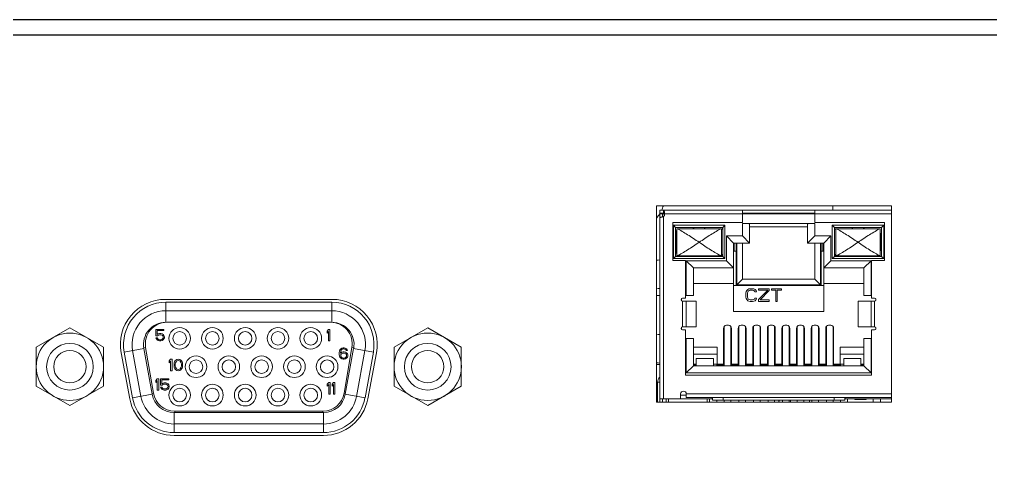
# Model space of a CAD drawing. Header units: millimetres. Extents: x -25459 to 1045457, y -66278 to 462905.
# Drawn here: x 652650.3 to 653123.5, y 34886.5 to 35105.2 of the extents above; entities that cross this region are included whole.
import ezdxf

# ---------------------------------------------------------------- set-up
doc = ezdxf.new("R2010")
doc.units = ezdxf.units.MM

# ---------------------------------------------------------------- blocks, each defined once
blk = doc.blocks.new('SE2600 ОПЕРАТОР PRO')
at = {"lineweight": 0}
for p, q in [((8152.9, 1419.5), (7751.4, 1419.5)), ((7751.4, 1419.5), (7751.4, 1084)), ((8052.6, 1419.5), (8052.6, 1411.8)), ((8152.9, 1084), (8152.9, 1419.5)), ((7756.7, 1411.8), (8152.9, 1411.8)), ((7756.7, 1406.9), (7756.7, 1411.8)), ((7756.7, 1406.9), (7763.2, 1406.9)), ((7756.7, 1405.7), (7761.6, 1405.7)), ((7756.7, 1084), (7756.7, 1405.7)), ((7761.6, 1400.6), (7761.6, 1405.7)), ((7762.5, 1405.7), (8152.9, 1405.7)), ((7762.9, 1406.6), (7762.9, 1406.5)), ((7762.9, 1401), (7762.9, 1089.3)), ((7763.2, 1406.9), (7763.2, 1411.8)), ((7898.2, 1390.7), (7898.2, 1411.8)), ((7898.2, 1406.9), (8021.9, 1406.9)), ((8021.9, 1390.7), (8021.9, 1411.8)), ((7898.2, 1390.7), (7778.8, 1390.7)), ((7778.8, 1390.7), (7778.8, 1325.8)), ((7868.2, 1386.1), (7780, 1386.1)), ((7783.7, 1382.4), (7780, 1386.1)), ((7780, 1386.1), (7780, 1329.3)), ((7783.7, 1382.4), (7864.5, 1382.4)), ((7784.6, 1364.4), (7783.7, 1382.4)), ((7783.7, 1382.4), (7783.7, 1332.9)), ((7786.1, 1380.3), (7862.1, 1380.3)), ((7786.1, 1333.8), (7786.1, 1380.3)), ((7813.3, 1380.3), (7814.3, 1381.5)), ((7814.3, 1380.3), (7814.3, 1381.5)), ((7833.9, 1381.4), (7834.3, 1380.3)), ((7833.9, 1381.4), (7833.9, 1380.3)), ((7864.5, 1382.4), (7862.1, 1377.6)), ((7862.1, 1380.3), (7862.1, 1333.8)), ((7868.2, 1386.1), (7864.5, 1382.4)), ((7864.5, 1332.9), (7864.5, 1382.4)), ((7868.2, 1329.3), (7868.2, 1386.1)), ((8022, 1389.5), (7898.1, 1389.5)), ((7898.1, 1368), (7898.1, 1389.5)), ((7910.3, 1388.4), (7910.3, 1355.7)), ((7910.3, 1383.6), (8009.7, 1383.6)), ((8009.7, 1355.7), (8009.7, 1388.4)), ((8141.2, 1390.7), (8021.9, 1390.7)), ((8022, 1389.5), (8022, 1368)), ((8140, 1386.1), (8051.9, 1386.1)), ((8055.5, 1382.4), (8051.9, 1386.1)), ((8051.9, 1386.1), (8051.9, 1329.3)), ((8055.5, 1382.4), (8136.3, 1382.4)), ((8055.5, 1382.4), (8058, 1377.6)), ((8055.5, 1382.4), (8055.5, 1332.9)), ((8058, 1380.3), (8133.9, 1380.3)), ((8058, 1333.8), (8058, 1380.3)), ((8086.1, 1381.4), (8085.7, 1380.3)), ((8086.1, 1380.3), (8086.1, 1381.4)), ((8106.7, 1380.3), (8105.7, 1381.5)), ((8105.7, 1381.5), (8105.7, 1380.3)), ((8133.9, 1380.3), (8133.9, 1333.8)), ((8135.4, 1364.4), (8136.3, 1382.4)), ((8136.3, 1382.4), (8140, 1386.1)), ((8136.3, 1332.9), (8136.3, 1382.4)), ((8140, 1329.3), (8140, 1386.1)), ((8141.2, 1325.8), (8141.2, 1390.7)), ((7784.6, 1364.4), (7785.9, 1364.4)), ((7784.6, 1350.9), (7784.6, 1364.4)), ((7786.1, 1364.6), (7785.9, 1364.6)), ((7785.9, 1364.6), (7785.9, 1352.4)), ((7870.6, 1368), (7898.1, 1368)), ((7870.6, 1325.6), (7870.6, 1368)), ((7870.6, 1368), (7882.9, 1355.7)), ((7898.1, 1368), (7910.3, 1355.7)), ((8022, 1368), (8009.7, 1355.7)), ((8022, 1368), (8049.4, 1368)), ((8049.4, 1368), (8037.2, 1355.7)), ((8049.4, 1368), (8049.4, 1325.6)), ((8134.1, 1364.6), (8133.9, 1364.6)), ((8134.1, 1350.9), (8134.1, 1364.6)), ((8134.1, 1364.4), (8135.4, 1364.4)), ((8135.4, 1364.4), (8135.4, 1350.9)), ((7784.6, 1350.9), (7783.7, 1332.9)), ((7786.1, 1350.9), (7784.6, 1350.9)), ((7785.9, 1352.4), (7786.1, 1352.4)), ((7785.9, 1351.6), (7785.9, 1350.9)), ((7910.3, 1355.7), (7882.9, 1355.7)), ((7882.9, 1238.6), (7882.9, 1355.7)), ((7884.1, 1342), (7884.1, 1355.7)), ((7887.3, 1355.7), (7887.3, 1284.4)), ((7888.4, 1355.7), (7888.4, 1284.4)), ((7898.2, 1355.7), (7898.2, 1294.2)), ((8037.2, 1355.7), (8009.7, 1355.7)), ((8021.9, 1355.7), (8021.9, 1294.2)), ((8031.6, 1284.4), (8031.6, 1355.7)), ((8032.8, 1284.4), (8032.8, 1355.7)), ((8035.9, 1355.7), (8035.9, 1342)), ((8037.2, 1238.6), (8037.2, 1355.7)), ((8133.9, 1352.4), (8134.1, 1352.4)), ((8135.4, 1350.9), (8133.9, 1350.9)), ((8136.3, 1332.9), (8135.4, 1350.9)), ((7783.7, 1332.9), (7780, 1329.3)), ((7780, 1329.3), (7868.2, 1329.3)), ((7864.5, 1332.9), (7783.7, 1332.9)), ((7862.1, 1333.8), (7786.1, 1333.8)), ((7864.5, 1332.9), (7862.1, 1337.8)), ((7864.5, 1332.9), (7868.2, 1329.3)), ((7882.9, 1342), (7887.3, 1342)), ((8037.2, 1342), (8032.8, 1342)), ((8051.9, 1329.3), (8055.5, 1332.9)), ((8051.9, 1329.3), (8140, 1329.3)), ((8058, 1337.8), (8055.5, 1332.9)), ((8136.3, 1332.9), (8055.5, 1332.9)), ((8133.9, 1333.8), (8058, 1333.8)), ((8136.3, 1332.9), (8140, 1329.3)), ((7778.8, 1325.8), (7800.8, 1325.8)), ((7800.8, 1325.8), (7800.8, 1261.4)), ((7801.9, 1325.6), (7870.6, 1325.6)), ((7801.9, 1266.1), (7801.9, 1325.6)), ((7801.9, 1325.6), (7814.2, 1313.3)), ((7882.9, 1313.3), (7814.2, 1313.3)), ((7814.2, 1313.3), (7814.2, 1266.1)), ((7870.6, 1325.6), (7882.9, 1313.3)), ((8049.4, 1325.6), (8037.2, 1313.3)), ((8105.9, 1313.3), (8037.2, 1313.3)), ((8049.4, 1325.6), (8118.1, 1325.6)), ((8118.1, 1325.6), (8105.9, 1313.3)), ((8105.9, 1266.1), (8105.9, 1313.3)), ((8118.1, 1325.6), (8118.1, 1266.1)), ((8119.2, 1325.8), (8141.2, 1325.8)), ((8119.2, 1261.4), (8119.2, 1325.8)), ((7814.2, 1286.4), (7882.9, 1286.4)), ((7882.9, 1283.2), (8037.2, 1283.2)), ((7887.3, 1284.4), (8032.8, 1284.4)), ((7898.2, 1294.2), (7888.4, 1284.4)), ((7889.6, 1284.4), (7889.6, 1283.2)), ((8021.9, 1294.2), (7898.2, 1294.2)), ((8031.6, 1284.4), (8021.9, 1294.2)), ((8030.4, 1283.2), (8030.4, 1284.4)), ((8037.2, 1286.4), (8105.9, 1286.4)), ((7751.4, 1266.4), (7756.7, 1266.4)), ((7800.8, 1266.1), (7814.2, 1266.1)), ((7904.1, 1270.3), (7904.5, 1272.7)), ((7904.1, 1270.3), (7904.1, 1263.3)), ((7904.5, 1260.9), (7904.1, 1263.3)), ((7904.5, 1272.7), (7905.4, 1274.5)), ((7905.4, 1274.5), (7907.3, 1276.4)), ((7907.3, 1272.2), (7906.8, 1270.3)), ((7906.8, 1263.3), (7906.8, 1270.3)), ((7906.8, 1263.3), (7907.3, 1261.4)), ((7907.3, 1276.4), (7909.1, 1277.4)), ((7908.2, 1273.6), (7907.3, 1272.2)), ((7909.6, 1274.5), (7908.2, 1273.6)), ((7909.1, 1277.4), (7911.4, 1277.8)), ((7911.4, 1275), (7909.6, 1274.5)), ((7915.5, 1277.8), (7911.4, 1277.8)), ((7911.4, 1275), (7915.5, 1275)), ((7915.5, 1277.8), (7917.8, 1277.4)), ((7917.4, 1274.5), (7915.5, 1275)), ((7918.7, 1273.6), (7917.4, 1274.5)), ((7917.8, 1277.4), (7919.7, 1276.4)), ((7919.2, 1272.2), (7918.7, 1273.6)), ((7919.2, 1272.2), (7922, 1272.2)), ((7919.7, 1276.4), (7921.5, 1274.5)), ((7921.5, 1274.5), (7922, 1272.2)), ((7944, 1277.8), (7925.6, 1277.8)), ((7925.6, 1277.8), (7925.6, 1275.5)), ((7925.6, 1275.5), (7941.7, 1275.5)), ((7925.6, 1259.5), (7941.7, 1275.5)), ((7944, 1274.5), (7928.4, 1258.6)), ((7944, 1274.5), (7944, 1277.8)), ((7965.1, 1277.8), (7947.7, 1277.8)), ((7947.7, 1277.8), (7947.7, 1275.5)), ((7947.7, 1275.5), (7955, 1275.5)), ((7955, 1275.5), (7955, 1255.8)), ((7957.8, 1275.5), (7965.1, 1275.5)), ((7957.8, 1255.8), (7957.8, 1275.5)), ((7965.1, 1275.5), (7965.1, 1277.8)), ((8105.9, 1266.1), (8119.2, 1266.1)), ((7196.3, 1259.5), (6911, 1259.5)), ((7195.7, 1254.6), (6911.6, 1254.6)), ((6911.6, 1220.4), (6911.6, 1254.6)), ((7195.7, 1220.4), (7195.7, 1254.6)), ((7794, 1260.6), (7794, 1257.3)), ((7800.8, 1261.4), (7795.8, 1261.4)), ((7795.8, 1256.5), (7819.1, 1256.5)), ((7795.8, 1212.4), (7795.8, 1256.5)), ((7801.8, 1256.5), (7801.8, 1212.4)), ((7819, 1212.4), (7819, 1256.5)), ((7819.1, 1256.5), (7819.1, 1212.4)), ((7905.4, 1259.1), (7904.5, 1260.9)), ((7907.3, 1257.2), (7905.4, 1259.1)), ((7907.3, 1261.4), (7908.2, 1260)), ((7909.1, 1256.3), (7907.3, 1257.2)), ((7908.2, 1260), (7909.6, 1259.1)), ((7911.4, 1255.8), (7909.1, 1256.3)), ((7909.6, 1259.1), (7911.4, 1258.6)), ((7915.5, 1258.6), (7911.4, 1258.6)), ((7911.4, 1255.8), (7915.5, 1255.8)), ((7915.5, 1258.6), (7917.4, 1259.1)), ((7917.8, 1256.3), (7915.5, 1255.8)), ((7917.4, 1259.1), (7918.7, 1260)), ((7919.7, 1257.2), (7917.8, 1256.3)), ((7918.7, 1260), (7919.2, 1261.4)), ((7922, 1261.4), (7919.2, 1261.4)), ((7921.5, 1259.1), (7919.7, 1257.2)), ((7922, 1261.4), (7921.5, 1259.1)), ((7925.6, 1259.5), (7925.6, 1255.8)), ((7925.6, 1255.8), (7944, 1255.8)), ((7944, 1258.6), (7928.4, 1258.6)), ((7944, 1255.8), (7944, 1258.6)), ((7955, 1255.8), (7957.8, 1255.8)), ((8096.1, 1256.5), (8124, 1256.5)), ((8096.1, 1212.4), (8096.1, 1256.5)), ((8096.3, 1256.5), (8096.3, 1212.4)), ((8118.1, 1212.4), (8118.1, 1256.5)), ((8124, 1261.4), (8119.2, 1261.4)), ((8124, 1256.5), (8124, 1212.4)), ((8126.1, 1257.7), (8126.1, 1260.3)), ((6911.6, 1239.9), (7195.7, 1239.9)), ((7882.9, 1238.6), (8037.2, 1238.6)), ((7193.9, 1220.4), (6913.4, 1220.4)), ((7867, 1146.1), (7867, 1213.4)), ((7874.4, 1215.4), (7870.7, 1215.4)), ((7878.2, 1213.4), (7878.2, 1146.1)), ((7891.9, 1146.1), (7891.9, 1213.4)), ((7895.7, 1215.4), (7899.4, 1215.4)), ((7903.2, 1213.4), (7903.2, 1146.1)), ((7916.9, 1146.1), (7916.9, 1213.4)), ((7924.4, 1215.4), (7920.7, 1215.4)), ((7928.2, 1213.4), (7928.2, 1146.1)), ((7941.9, 1146.1), (7941.9, 1213.4)), ((7949.4, 1215.4), (7945.7, 1215.4)), ((7953.2, 1213.4), (7953.2, 1146.1)), ((7966.9, 1146.1), (7966.9, 1213.4)), ((7974.3, 1215.4), (7970.7, 1215.4)), ((7978.1, 1213.4), (7978.1, 1146.1)), ((7991.9, 1146.1), (7991.9, 1213.4)), ((7999.3, 1215.4), (7995.6, 1215.4)), ((8003.1, 1213.4), (8003.1, 1146.1)), ((8016.8, 1146.1), (8016.8, 1213.4)), ((8024.3, 1215.4), (8020.6, 1215.4)), ((8028.1, 1213.4), (8028.1, 1146.1)), ((8041.8, 1146.1), (8041.8, 1213.4)), ((8049.3, 1215.4), (8045.6, 1215.4)), ((8053.1, 1213.4), (8053.1, 1146.1)), ((6690.1, 1177.7), (6747.6, 1210.9)), ((6747.6, 1210.9), (6805.2, 1177.7)), ((6894.7, 1208.1), (6908.6, 1208.1)), ((6894.7, 1197.3), (6894.7, 1208.1)), ((6897.6, 1197.3), (6894.7, 1197.3)), ((6908.6, 1206.1), (6896.8, 1206.1)), ((6896.8, 1206.1), (6896.8, 1199.4)), ((6898.8, 1200.6), (6896.8, 1199.4)), ((6897.6, 1197.3), (6899.2, 1198.6)), ((6900.8, 1201.1), (6898.8, 1200.6)), ((6899.2, 1198.6), (6900.8, 1199)), ((6900.8, 1201.1), (6903.3, 1201.1)), ((6903.3, 1199), (6900.8, 1199)), ((6905.3, 1200.6), (6903.3, 1201.1)), ((6903.3, 1199), (6904.9, 1198.6)), ((6904.9, 1198.6), (6906.2, 1197.7)), ((6907.4, 1199.4), (6905.3, 1200.6)), ((6906.2, 1197.7), (6907, 1196.5)), ((6907, 1196.5), (6907.4, 1195.2)), ((6908.6, 1197.7), (6907.4, 1199.4)), ((6908.6, 1208.1), (6908.6, 1206.1)), ((6909.4, 1195.6), (6908.6, 1197.7)), ((7189.9, 1208.1), (7187.5, 1205.2)), ((7187.5, 1205.2), (7187.5, 1201.9)), ((7187.5, 1201.9), (7189.9, 1204.8)), ((7192.4, 1208.1), (7189.9, 1208.1)), ((7189.9, 1204.8), (7189.9, 1188.5)), ((7192.4, 1188.5), (7192.4, 1208.1)), ((7302.1, 1177.7), (7359.7, 1210.9)), ((7359.7, 1210.9), (7417.2, 1177.7)), ((7794, 1211.6), (7794, 1208.4)), ((7795.8, 1212.4), (7819.1, 1212.4)), ((7795.8, 1207.5), (7800.8, 1207.5)), ((7800.8, 1207.5), (7800.8, 1129.9)), ((7865.9, 1210), (7865.9, 1148.5)), ((7879.3, 1148.5), (7879.3, 1210)), ((7890.8, 1148.5), (7890.8, 1210)), ((7904.3, 1148.5), (7904.3, 1210)), ((7915.8, 1210), (7915.8, 1148.5)), ((7929.3, 1148.5), (7929.3, 1210)), ((7940.8, 1210), (7940.8, 1148.5)), ((7954.3, 1148.5), (7954.3, 1210)), ((7965.8, 1210), (7965.8, 1148.5)), ((7979.2, 1148.5), (7979.2, 1210)), ((7990.8, 1210), (7990.8, 1148.5)), ((8004.2, 1148.5), (8004.2, 1210)), ((8015.7, 1210), (8015.7, 1148.5)), ((8029.2, 1148.5), (8029.2, 1210)), ((8040.7, 1210), (8040.7, 1148.5)), ((8054.2, 1148.5), (8054.2, 1210)), ((8096.1, 1212.4), (8124, 1212.4)), ((8119.2, 1207.5), (8124, 1207.5)), ((8119.2, 1129.9), (8119.2, 1207.5)), ((8126.1, 1208.7), (8126.1, 1211.3)), ((6894.7, 1193.5), (6897.2, 1193.5)), ((6894.7, 1193.5), (6895.5, 1191.9)), ((6895.5, 1191.9), (6896.8, 1190.2)), ((6896.8, 1190.2), (6898.8, 1189)), ((6898, 1191.9), (6897.2, 1193.5)), ((6899.2, 1191), (6898, 1191.9)), ((6898.8, 1189), (6900.8, 1188.5)), ((6900.8, 1190.6), (6899.2, 1191)), ((6900.8, 1190.6), (6903.3, 1190.6)), ((6903.3, 1188.5), (6900.8, 1188.5)), ((6904.9, 1191), (6903.3, 1190.6)), ((6903.3, 1188.5), (6905.3, 1189)), ((6906.2, 1191.9), (6904.9, 1191)), ((6905.3, 1189), (6907.4, 1190.2)), ((6907, 1193.1), (6906.2, 1191.9)), ((6907.4, 1194.4), (6907, 1193.1)), ((6907.4, 1194.4), (6907.4, 1195.2)), ((6907.4, 1190.2), (6908.6, 1191.9)), ((6908.6, 1191.9), (6909.4, 1194)), ((6909.4, 1195.6), (6909.4, 1194)), ((7189.9, 1188.5), (7192.4, 1188.5)), ((7800.8, 1192.6), (7814.2, 1192.6)), ((7801.9, 1133.8), (7801.9, 1192.6)), ((7814.2, 1192.6), (7814.2, 1146.1)), ((8105.9, 1192.6), (8119.2, 1192.6)), ((8105.9, 1146.1), (8105.9, 1192.6)), ((8118.1, 1192.6), (8118.1, 1133.8)), ((6690.1, 1111.2), (6690.1, 1177.7)), ((6805.2, 1111.2), (6805.2, 1177.7)), ((6835.2, 1168), (6850.1, 1089.7)), ((6840.5, 1169.5), (6874.3, 1175.6)), ((6840.5, 1169.5), (6854.8, 1091.1)), ((6869.2, 1093.7), (6855, 1172.1)), ((6877.2, 1177.4), (6874, 1176.9)), ((6874.3, 1175.6), (6888.5, 1097.2)), ((6877.2, 1177.4), (6890.7, 1099)), ((7208.8, 1171.3), (7208.4, 1168.4)), ((7208.4, 1165.5), (7208.4, 1168.4)), ((7208.4, 1165.5), (7208.8, 1162.6)), ((7209.6, 1173.4), (7208.8, 1171.3)), ((7210.9, 1175.1), (7209.6, 1173.4)), ((7210.5, 1168.4), (7210.9, 1170.9)), ((7212.9, 1169.2), (7210.5, 1167.6)), ((7210.5, 1168.4), (7210.5, 1167.6)), ((7212.9, 1176.3), (7210.9, 1175.1)), ((7210.9, 1170.9), (7211.3, 1172.2)), ((7210.9, 1164.2), (7211.3, 1165.5)), ((7210.9, 1164.2), (7210.9, 1163)), ((7211.3, 1161.7), (7210.9, 1163)), ((7211.3, 1172.2), (7212.1, 1173.4)), ((7211.3, 1165.5), (7212.1, 1166.3)), ((7212.1, 1173.4), (7213.3, 1174.2)), ((7212.1, 1166.3), (7213.3, 1167.2)), ((7214.9, 1176.7), (7212.9, 1176.3)), ((7214.9, 1169.7), (7212.9, 1169.2)), ((7213.3, 1174.2), (7214.5, 1174.7)), ((7213.3, 1167.2), (7214.5, 1167.6)), ((7217, 1174.7), (7214.5, 1174.7)), ((7217.4, 1167.6), (7214.5, 1167.6)), ((7214.9, 1176.7), (7216.6, 1176.7)), ((7214.9, 1169.7), (7217, 1169.7)), ((7216.6, 1099), (7230.1, 1177.4)), ((7218.6, 1176.3), (7216.6, 1176.7)), ((7217, 1174.7), (7218.2, 1174.2)), ((7219, 1169.2), (7217, 1169.7)), ((7217.4, 1167.6), (7218.6, 1167.2)), ((7218.2, 1174.2), (7219.4, 1173.4)), ((7220.7, 1175.1), (7218.6, 1176.3)), ((7218.6, 1167.2), (7219.8, 1166.3)), ((7218.8, 1097.2), (7233, 1175.6)), ((7221.1, 1168), (7219, 1169.2)), ((7219.4, 1173.4), (7220.2, 1172.2)), ((7219.8, 1166.3), (7220.7, 1165.5)), ((7222.3, 1172.2), (7220.2, 1172.2)), ((7221.9, 1173.4), (7220.7, 1175.1)), ((7220.7, 1165.5), (7221.1, 1164.2)), ((7221.1, 1163), (7220.7, 1161.7)), ((7222.3, 1166.7), (7221.1, 1168)), ((7221.1, 1163), (7221.1, 1164.2)), ((7222.3, 1172.2), (7221.9, 1173.4)), ((7223.1, 1164.7), (7222.3, 1166.7)), ((7223.1, 1164.7), (7223.1, 1162.6)), ((7233.3, 1176.9), (7230.1, 1177.4)), ((7233, 1175.6), (7266.8, 1169.5)), ((7252.3, 1172.1), (7238.1, 1093.7)), ((7252.5, 1091.1), (7266.8, 1169.5)), ((7257.2, 1089.7), (7272.1, 1168)), ((7302.1, 1111.2), (7302.1, 1177.7)), ((7417.2, 1111.2), (7417.2, 1177.7)), ((7814.2, 1177.9), (7854.7, 1177.9)), ((7854.7, 1165.7), (7814.2, 1165.7)), ((7854.7, 1147.3), (7854.7, 1177.9)), ((8065.3, 1177.9), (8105.9, 1177.9)), ((8065.3, 1177.9), (8065.3, 1147.3)), ((8105.9, 1165.7), (8065.3, 1165.7)), ((6920, 1157.1), (6917.6, 1154.2)), ((6917.6, 1150.9), (6917.6, 1154.2)), ((6917.6, 1150.9), (6920, 1153.8)), ((6920, 1157.1), (6922.5, 1157.1)), ((6920, 1137.6), (6920, 1153.8)), ((6922.5, 1157.1), (6922.5, 1137.6)), ((6926.2, 1151.3), (6925.8, 1149.2)), ((6925.8, 1145.5), (6925.8, 1149.2)), ((6926.6, 1152.6), (6926.2, 1151.3)), ((6927.4, 1154.2), (6926.6, 1152.6)), ((6928.6, 1155.5), (6927.4, 1154.2)), ((6927.8, 1148.8), (6928.2, 1151.3)), ((6927.8, 1148.8), (6927.8, 1145.9)), ((6928.2, 1151.3), (6929.8, 1153.8)), ((6930.7, 1156.7), (6928.6, 1155.5)), ((6929.8, 1153.8), (6931.1, 1154.6)), ((6933.1, 1157.1), (6930.7, 1156.7)), ((6931.1, 1154.6), (6933.1, 1155.1)), ((6935.6, 1156.7), (6933.1, 1157.1)), ((6933.1, 1155.1), (6935.1, 1154.6)), ((6935.1, 1154.6), (6936.4, 1153.8)), ((6937.6, 1155.5), (6935.6, 1156.7)), ((6936.4, 1153.8), (6938, 1151.3)), ((6938.8, 1154.2), (6937.6, 1155.5)), ((6938, 1151.3), (6938.4, 1148.8)), ((6938.4, 1145.9), (6938.4, 1148.8)), ((6939.6, 1152.6), (6938.8, 1154.2)), ((6940, 1151.3), (6939.6, 1152.6)), ((6940.5, 1149.2), (6940, 1151.3)), ((6940.5, 1149.2), (6940.5, 1145.5)), ((7208.8, 1162.6), (7209.6, 1160.5)), ((7209.6, 1160.5), (7210.9, 1158.8)), ((7210.9, 1158.8), (7212.9, 1157.6)), ((7212.1, 1160.5), (7211.3, 1161.7)), ((7213.3, 1159.6), (7212.1, 1160.5)), ((7212.9, 1157.6), (7214.9, 1157.1)), ((7214.5, 1159.2), (7213.3, 1159.6)), ((7214.5, 1159.2), (7217.4, 1159.2)), ((7217, 1157.1), (7214.9, 1157.1)), ((7217, 1157.1), (7219, 1157.6)), ((7218.6, 1159.6), (7217.4, 1159.2)), ((7219.8, 1160.5), (7218.6, 1159.6)), ((7219, 1157.6), (7221.1, 1158.8)), ((7220.7, 1161.7), (7219.8, 1160.5)), ((7221.1, 1158.8), (7222.3, 1160.5)), ((7222.3, 1160.5), (7223.1, 1162.6)), ((7751.4, 1148.3), (7756.7, 1148.3)), ((7814.2, 1148.5), (7819.2, 1148.5)), ((7814.2, 1147.3), (7819.2, 1147.3)), ((7819.2, 1158.3), (7848.6, 1158.3)), ((7819.2, 1158.3), (7819.2, 1146.1)), ((7848.6, 1146.1), (7848.6, 1158.3)), ((7848.6, 1148.5), (7865.9, 1148.5)), ((7854.2, 1148.5), (7854.2, 1146.1)), ((7854.2, 1147.3), (7867, 1147.3)), ((7891.9, 1147.3), (7878.2, 1147.3)), ((7890.8, 1148.5), (7879.3, 1148.5)), ((7916.9, 1147.3), (7903.2, 1147.3)), ((7915.8, 1148.5), (7904.3, 1148.5)), ((7941.9, 1147.3), (7928.2, 1147.3)), ((7940.8, 1148.5), (7929.3, 1148.5)), ((7935.5, 1147.1), (7941.9, 1147.1)), ((7935.5, 1147.1), (7935.5, 1146.1)), ((7966.9, 1147.3), (7953.2, 1147.3)), ((7953.2, 1147.1), (7966.9, 1147.1)), ((7965.8, 1148.5), (7954.3, 1148.5)), ((7991.9, 1147.3), (7978.1, 1147.3)), ((7978.1, 1147.1), (7984.5, 1147.1)), ((7990.8, 1148.5), (7979.2, 1148.5)), ((7984.5, 1146.1), (7984.5, 1147.1)), ((8016.8, 1147.3), (8003.1, 1147.3)), ((8015.7, 1148.5), (8004.2, 1148.5)), ((8041.8, 1147.3), (8028.1, 1147.3)), ((8040.7, 1148.5), (8029.2, 1148.5)), ((8065.8, 1147.3), (8053.1, 1147.3)), ((8054.2, 1148.5), (8071.4, 1148.5)), ((8065.8, 1148.5), (8065.8, 1146.1)), ((8071.4, 1158.3), (8100.8, 1158.3)), ((8071.4, 1158.3), (8071.4, 1146.1)), ((8100.8, 1146.1), (8100.8, 1158.3)), ((8100.8, 1148.5), (8105.9, 1148.5)), ((8105.9, 1147.3), (8100.8, 1147.3)), ((6922.5, 1137.6), (6920, 1137.6)), ((6925.8, 1145.5), (6926.2, 1143.4)), ((6926.2, 1143.4), (6926.6, 1142.1)), ((6926.6, 1142.1), (6927.4, 1140.5)), ((6927.4, 1140.5), (6928.6, 1139.2)), ((6928.2, 1143.4), (6927.8, 1145.9)), ((6929.8, 1140.9), (6928.2, 1143.4)), ((6928.6, 1139.2), (6930.7, 1138)), ((6931.1, 1140.1), (6929.8, 1140.9)), ((6930.7, 1138), (6933.1, 1137.6)), ((6933.1, 1139.6), (6931.1, 1140.1)), ((6935.1, 1140.1), (6933.1, 1139.6)), ((6933.1, 1137.6), (6935.6, 1138)), ((6936.4, 1140.9), (6935.1, 1140.1)), ((6935.6, 1138), (6937.6, 1139.2)), ((6938, 1143.4), (6936.4, 1140.9)), ((6937.6, 1139.2), (6938.8, 1140.5)), ((6938.4, 1145.9), (6938, 1143.4)), ((6938.8, 1140.5), (6939.6, 1142.1)), ((6939.6, 1142.1), (6940, 1143.4)), ((6940, 1143.4), (6940.5, 1145.5)), ((7800.8, 1129.9), (8119.2, 1129.9)), ((7801.9, 1133.8), (7814.2, 1146.1)), ((8118.1, 1133.8), (7801.9, 1133.8)), ((7814.2, 1146.1), (8105.9, 1146.1)), ((8118.1, 1133.8), (8105.9, 1146.1)), ((6897.2, 1123.9), (6894.7, 1121)), ((6894.7, 1117.7), (6894.7, 1121)), ((6894.7, 1117.7), (6897.2, 1120.6)), ((6897.2, 1123.9), (6899.6, 1123.9)), ((6897.2, 1104.3), (6897.2, 1120.6)), ((6899.6, 1123.9), (6899.6, 1104.3)), ((6902.9, 1123.9), (6916.8, 1123.9)), ((6902.9, 1113.1), (6902.9, 1123.9)), ((6916.8, 1121.9), (6904.9, 1121.9)), ((6904.9, 1121.9), (6904.9, 1115.2)), ((6907, 1116.4), (6904.9, 1115.2)), ((6905.7, 1113.1), (6907.4, 1114.3)), ((6909, 1116.8), (6907, 1116.4)), ((6907.4, 1114.3), (6909, 1114.8)), ((6909, 1116.8), (6911.5, 1116.8)), ((6911.5, 1114.8), (6909, 1114.8)), ((6913.5, 1116.4), (6911.5, 1116.8)), ((6911.5, 1114.8), (6913.1, 1114.3)), ((6913.1, 1114.3), (6914.3, 1113.5)), ((6915.5, 1115.2), (6913.5, 1116.4)), ((6914.3, 1113.5), (6915.1, 1112.3)), ((6916.8, 1113.5), (6915.5, 1115.2)), ((6916.8, 1123.9), (6916.8, 1121.9)), ((6917.6, 1111.4), (6916.8, 1113.5)), ((7190.5, 1117.2), (7188, 1114.3)), ((7188, 1111), (7188, 1114.3)), ((7188, 1111), (7190.5, 1113.9)), ((7190.5, 1117.2), (7192.9, 1117.2)), ((7190.5, 1097.6), (7190.5, 1113.9)), ((7192.9, 1117.2), (7192.9, 1097.6)), ((7198.6, 1117.2), (7196.2, 1114.3)), ((7196.2, 1111), (7196.2, 1114.3)), ((7196.2, 1111), (7198.6, 1113.9)), ((7198.6, 1117.2), (7201.1, 1117.2)), ((7198.6, 1097.6), (7198.6, 1113.9)), ((7201.1, 1117.2), (7201.1, 1097.6)), ((7756.7, 1117.9), (7753.1, 1117.9)), ((7753.1, 1117.9), (7753.1, 1084)), ((6690.1, 1111.2), (6747.6, 1078)), ((6747.6, 1078), (6805.2, 1111.2)), ((6854.8, 1091.1), (6888.5, 1097.2)), ((6888.3, 1098.6), (6890.7, 1099)), ((6899.6, 1104.3), (6897.2, 1104.3)), ((6905.7, 1113.1), (6902.9, 1113.1)), ((6902.9, 1109.3), (6905.3, 1109.3)), ((6902.9, 1109.3), (6903.7, 1107.7)), ((6903.7, 1107.7), (6904.9, 1106)), ((6904.9, 1106), (6907, 1104.8)), ((6906.2, 1107.7), (6905.3, 1109.3)), ((6907.4, 1106.8), (6906.2, 1107.7)), ((6907, 1104.8), (6909, 1104.3)), ((6909, 1106.4), (6907.4, 1106.8)), ((6909, 1106.4), (6911.5, 1106.4)), ((6911.5, 1104.3), (6909, 1104.3)), ((6913.1, 1106.8), (6911.5, 1106.4)), ((6911.5, 1104.3), (6913.5, 1104.8)), ((6914.3, 1107.7), (6913.1, 1106.8)), ((6913.5, 1104.8), (6915.5, 1106)), ((6915.1, 1108.9), (6914.3, 1107.7)), ((6915.1, 1112.3), (6915.5, 1111)), ((6915.5, 1110.2), (6915.1, 1108.9)), ((6915.5, 1110.2), (6915.5, 1111)), ((6915.5, 1106), (6916.8, 1107.7)), ((6916.8, 1107.7), (6917.6, 1109.8)), ((6917.6, 1111.4), (6917.6, 1109.8)), ((7192.9, 1097.6), (7190.5, 1097.6)), ((7201.1, 1097.6), (7198.6, 1097.6)), ((7216.6, 1099), (7219, 1098.6)), ((7218.8, 1097.2), (7252.5, 1091.1)), ((7302.1, 1111.2), (7359.7, 1078)), ((7359.7, 1078), (7417.2, 1111.2)), ((7792.3, 1097.8), (7792.3, 1089.3)), ((7802.1, 1097.8), (8152.9, 1097.8)), ((7802.1, 1097.8), (7802.1, 1091.7)), ((7751.4, 1084), (8152.9, 1084)), ((7756.7, 1089.3), (7792.3, 1089.3)), ((7761.6, 1084), (7761.6, 1089.3)), ((7767.8, 1084), (7767.8, 1089.3)), ((7771.4, 1084), (7771.4, 1089.3)), ((7792.3, 1095.9), (7802.1, 1095.9)), ((7792.3, 1089.7), (7846.1, 1089.7)), ((8152.9, 1091.7), (7802.1, 1091.7)), ((7837.6, 1089.7), (7837.6, 1084)), ((7842, 1084), (7842, 1089.7)), ((7846.1, 1091.7), (7846.1, 1089.7)), ((7846.7, 1087.3), (7846.7, 1091.7)), ((7846.7, 1087.3), (8073.3, 1087.3)), ((7854.2, 1087.3), (7854.2, 1084)), ((7865.1, 1087.3), (7865.1, 1091.7)), ((7867, 1084), (7867, 1087.3)), ((7878.2, 1087.3), (7878.2, 1084)), ((7891.9, 1084), (7891.9, 1087.3)), ((7903.2, 1087.3), (7903.2, 1084)), ((7916.9, 1084), (7916.9, 1087.3)), ((7928.2, 1087.3), (7928.2, 1084)), ((7941.9, 1084), (7941.9, 1087.3)), ((7953.2, 1087.3), (7953.2, 1084)), ((7966.9, 1084), (7966.9, 1087.3)), ((7978.1, 1087.3), (7978.1, 1084)), ((7980.3, 1084), (7980.3, 1087.3)), ((7991.9, 1084), (7991.9, 1087.3)), ((8003.1, 1087.3), (8003.1, 1084)), ((8012.7, 1084), (8012.7, 1087.3)), ((8016.8, 1084), (8016.8, 1087.3)), ((8028.1, 1087.3), (8028.1, 1084)), ((8041.8, 1084), (8041.8, 1087.3)), ((8053.1, 1087.3), (8053.1, 1084)), ((8054.9, 1091.7), (8054.9, 1087.3)), ((8065.8, 1087.3), (8065.8, 1084)), ((8073.3, 1091.7), (8073.3, 1087.3)), ((8073.9, 1091.7), (8073.9, 1089.7)), ((8073.9, 1089.7), (8152.9, 1089.7)), ((8078.1, 1084), (8078.1, 1089.7)), ((8090.3, 1088.5), (8090.3, 1089.7)), ((8109.9, 1088.5), (8090.3, 1088.5)), ((8109.9, 1089.7), (8109.9, 1088.5)), ((8121.9, 1084), (8121.9, 1089.7)), ((8134.1, 1089.7), (8134.1, 1084)), ((6925.9, 1066.1), (7181.4, 1066.1)), ((6925.9, 1031.8), (6925.9, 1066.1)), ((6926.9, 1068.5), (7180.4, 1068.5)), ((6926.9, 1068.5), (6926.9, 1066.1)), ((7180.4, 1066.1), (7180.4, 1068.5)), ((7181.4, 1031.8), (7181.4, 1066.1)), ((7181.4, 1046.5), (6925.9, 1046.5)), ((6925.9, 1031.8), (7181.4, 1031.8)), ((6925.9, 1026.9), (7181.4, 1026.9))]:
    blk.add_line(p, q, dxfattribs=at)
at = {"color": 7}
for points in [[(5576.1, 643.2), (5576.1, 1723.1, -0.414214), (5591.1, 1738.1), (11222.7, 1738.1, -0.414214), (11237.7, 1723.1), (11237.7, 643.2)], [(5609, 643.2), (5609, 1696.7, -0.414214), (5624, 1711.7), (11181.8, 1711.7, -0.414214), (11196.8, 1696.7), (11196.8, 643.2)]]:
    blk.add_lwpolyline(points, format="xyb", dxfattribs=at)
at = {"lineweight": 0}
for centre, radius in [((6747.6, 1144.4), 57.6), ((6935.4, 1192.9), 18.5), ((6935.4, 1192.9), 11.6), ((6991.4, 1192.9), 18.5), ((6991.4, 1192.9), 11.6), ((7047.5, 1192.9), 18.5), ((7047.5, 1192.9), 11.6), ((7103.6, 1192.9), 18.5), ((7103.6, 1192.9), 11.6), ((7159.7, 1192.9), 18.5), ((7159.7, 1192.9), 11.6), ((7359.7, 1144.4), 57.6), ((6747.6, 1144.4), 39.9), ((7359.7, 1144.4), 39.9), ((6747.6, 1144.4), 27.7), ((7359.7, 1144.4), 27.7), ((6963.4, 1144.4), 18.5), ((6963.4, 1144.4), 11.6), ((7019.5, 1144.4), 18.5), ((7019.5, 1144.4), 11.6), ((7075.6, 1144.4), 18.5), ((7075.6, 1144.4), 11.6), ((7131.7, 1144.4), 18.5), ((7131.7, 1144.4), 11.6), ((7187.7, 1144.4), 18.5), ((7187.7, 1144.4), 11.6), ((6935.4, 1095.9), 18.5), ((6991.4, 1095.9), 18.5), ((7047.5, 1095.9), 18.5), ((7103.6, 1095.9), 18.5), ((7159.7, 1095.9), 18.5), ((6935.4, 1095.9), 11.6), ((6991.4, 1095.9), 11.6), ((7047.5, 1095.9), 11.6), ((7103.6, 1095.9), 11.6), ((7159.7, 1095.9), 11.6)]:
    blk.add_circle(centre, radius, dxfattribs=at)
for centre, radius, start, end in [((7704.5, 1437.9), 61.2, 334.441, 342.4655), ((7704.5, 1437.9), 61.2, 320.0996, 328.3755), ((7755.1, 1422.1), 22.6, 286.8363, 287.2111), ((7756.7, 1407.8), 6.12, 323.2469, 339.2581), ((7736.2, 1410.2), 26.6, 350.2572, 352.2636), ((7760.9, 1407), 2.1, 319.2598, 324.2099), ((7733.7, 1410.5), 29.2, 352.239, 352.8451), ((7761, 1406.9), 1.94, 324.1931, 329.1279), ((7759, 1405.7), 6.12, 309.7918, 0), ((7739.6, 1405.8), 25.5, 2.4305, 3.946), ((7736.3, 1405.7), 28.8, 359.9828, 2.4299), ((7790.4, 949.3), 379.2, 95.099, 95.9324), ((7792.6, 1678), 401.5, 264.088, 264.875), ((6911, 1182.4), 77.1, 90, 190.739), ((6911.6, 1182.4), 72.2, 90, 190.3063), ((7195.7, 1182.4), 72.2, 349.6937, 90), ((7196.3, 1182.4), 77.1, 349.261, 90), ((7795.8, 1259), 2.45, 90, 270), ((8124, 1259), 2.45, 270, 90), ((6911.6, 1182.4), 57.6, 90, 190.3063), ((7195.7, 1182.4), 57.6, 349.6937, 90), ((6911.6, 1182.4), 38, 90, 190.3063), ((6913.4, 1183.6), 36.7, 90, 189.7507), ((7193.9, 1183.6), 36.7, 350.2493, 90), ((7195.7, 1182.4), 38, 349.6937, 90), ((7790.4, 822), 379.2, 95.099, 95.9324), ((7795.8, 1210), 2.45, 90, 270), ((8124, 1210), 2.45, 270, 90), ((7792.6, 1550.6), 401.5, 264.088, 264.875), ((7764.9, 1117.9), 11.8, 133.6028, 180), ((6925.9, 1104), 38, 190.3063, 270), ((6926.9, 1105.3), 36.7, 189.7507, 270), ((7180.4, 1105.3), 36.7, 270, 350.2493), ((7181.4, 1104), 38, 270, 349.6937), ((7797.2, 1097.8), 4.9, 0, 180), ((6925.9, 1104), 77.1, 190.739, 270), ((6925.9, 1104), 72.2, 190.3063, 270), ((6925.9, 1104), 57.6, 190.3063, 270), ((7181.4, 1104), 57.6, 270, 349.6937), ((7181.4, 1104), 72.2, 270, 349.6937), ((7181.4, 1104), 77.1, 270, 349.261), ((8015.9, 1059.5), 61.2, 152.915, 156.4009)]:
    blk.add_arc(centre, radius, start, end, dxfattribs=at)
for centre, major_axis, ratio, start_param, end_param in [((7824.1, 1381.4), (9.8, 0), 0.105, 6.32531, 9.332653), ((7898.1, 1388.4), (12.2, 0), 0.087489, 0, 1.570796), ((8022, 1388.4), (12.2, 0), 0.087489, 1.570796, 3.141593), ((8095.9, 1381.4), (9.8, 0), 0.105, 0.092125, 3.099468), ((7824.1, 1334), (9.8, 0), 0.105, -2.974079, -0.167848), ((8095.9, 1334), (9.8, 0), 0.105, -2.97384, -0.167512), ((7870.7, 1210), (0, 5.36), 0.913545, 0, 1.570796), ((7874.4, 1210), (0, 5.36), 0.913545, -1.570796, 0), ((7895.7, 1210), (0, 5.36), 0.913545, 0, 1.570796), ((7899.4, 1210), (0, 5.36), 0.913545, -1.570796, 0), ((7920.7, 1210), (0, 5.36), 0.913545, 0, 1.570796), ((7924.4, 1210), (0, 5.36), 0.913545, -1.570796, 0), ((7945.7, 1210), (0, 5.36), 0.913545, 0, 1.570796), ((7949.4, 1210), (0, 5.36), 0.913545, -1.570796, 0), ((7970.7, 1210), (0, 5.36), 0.913545, 0, 1.570796), ((7974.3, 1210), (0, 5.36), 0.913545, -1.570796, 0), ((7995.6, 1210), (0, 5.36), 0.913545, 0, 1.570796), ((7999.3, 1210), (0, 5.36), 0.913545, -1.570796, 0), ((8020.6, 1210), (0, 5.36), 0.913545, 0, 1.570796), ((8024.3, 1210), (0, 5.36), 0.913545, -1.570796, 0), ((8045.6, 1210), (0, 5.36), 0.913545, 0, 1.570796), ((8049.3, 1210), (0, 5.36), 0.913545, -1.570796, 0)]:
    blk.add_ellipse(centre, major_axis=major_axis, ratio=ratio, start_param=start_param, end_param=end_param, dxfattribs=at)
for points, knots in [([(7756.7, 1399.6), (7756.7, 1399.6), (7756.8, 1399.5), (7756.8, 1399.5), (7756.8, 1399.5)], [0, 0, 0, 0, 0.281751, 1, 1, 1, 1]), ([(7756.8, 1399.5), (7757.2, 1399.5), (7758.1, 1399.7), (7759.1, 1399.9), (7759.8, 1400.1)], [0, 0, 0, 0, 0.337654, 1, 1, 1, 1]), ([(7759.8, 1400.1), (7759.9, 1400.1), (7760.5, 1400.2), (7761.2, 1400.4), (7761.6, 1400.6)], [0, 0, 0, 0, 0.237466, 1, 1, 1, 1]), ([(7765, 1407.6), (7765, 1408.2), (7764.9, 1409.2), (7764.6, 1410.5), (7764.1, 1411.5), (7763.5, 1411.8), (7763.2, 1411.8)], [0, 0, 0, 0, 0.357556, 0.642933, 0.843805, 1, 1, 1, 1]), ([(7765.1, 1405.7), (7765.1, 1405.9), (7765, 1406.3), (7764.3, 1406.9), (7763.6, 1406.9), (7763.2, 1406.9)], [0, 0, 0, 0, 0.268788, 0.508712, 1, 1, 1, 1]), ([(7786.1, 1380.3), (7789.2, 1379), (7795.4, 1375.7), (7808, 1367.9), (7817.6, 1361.5), (7824.1, 1357.1)], [0, 0, 0, 0, 0.223251, 0.471146, 1, 1, 1, 1]), ([(7862.1, 1380.3), (7859, 1379), (7852.8, 1375.7), (7840.2, 1367.9), (7830.6, 1361.5), (7824.1, 1357.1)], [0, 0, 0, 0, 0.223183, 0.471042, 1, 1, 1, 1]), ([(8058, 1380.3), (8061, 1379), (8067.2, 1375.7), (8079.9, 1367.9), (8089.4, 1361.5), (8095.9, 1357.1)], [0, 0, 0, 0, 0.223251, 0.471146, 1, 1, 1, 1]), ([(8095.9, 1357.1), (8102.4, 1361.5), (8112, 1367.9), (8124.7, 1375.7), (8130.9, 1379), (8133.9, 1380.3)], [0, 0, 0, 0, 0.528958, 0.776817, 1, 1, 1, 1]), ([(7824.1, 1357.1), (7817.6, 1352.7), (7808, 1346.2), (7795.4, 1338.4), (7789.2, 1335.1), (7786.1, 1333.8)], [0, 0, 0, 0, 0.528958, 0.776817, 1, 1, 1, 1]), ([(7862.1, 1333.8), (7859, 1335.1), (7852.8, 1338.4), (7840.2, 1346.2), (7830.6, 1352.7), (7824.1, 1357.1)], [0, 0, 0, 0, 0.223251, 0.471146, 1, 1, 1, 1]), ([(8058, 1333.8), (8061, 1335.1), (8067.2, 1338.4), (8079.9, 1346.2), (8089.4, 1352.7), (8095.9, 1357.1)], [0, 0, 0, 0, 0.223183, 0.471042, 1, 1, 1, 1]), ([(8133.9, 1333.8), (8130.9, 1335.1), (8124.7, 1338.4), (8112, 1346.2), (8102.4, 1352.7), (8095.9, 1357.1)], [0, 0, 0, 0, 0.223251, 0.471146, 1, 1, 1, 1])]:
    blk.add_open_spline(points, degree=3, knots=knots, dxfattribs=at)
for points in [[(7761.8, 1400.6), (7762.2, 1400.7), (7762.5, 1400.8), (7762.9, 1401)], [(7762.6, 1406.9), (7762.8, 1406.8), (7762.8, 1406.7), (7762.9, 1406.6)], [(7762.9, 1406.5), (7762.9, 1406.3), (7762.8, 1406.1), (7762.7, 1406)]]:
    blk.add_open_spline(points, degree=3, dxfattribs=at)

msp = doc.modelspace()

# ---------------------------------------------------------------- block references
at = {"color": 252, "lineweight": 0, "xscale": 0.28485, "yscale": 0.28485, "zscale": 0.28485}
msp.add_blockref('SE2600 ОПЕРАТОР PRO', (650752.791, 34610.144), dxfattribs=at)

doc.saveas('drawing.dxf')
